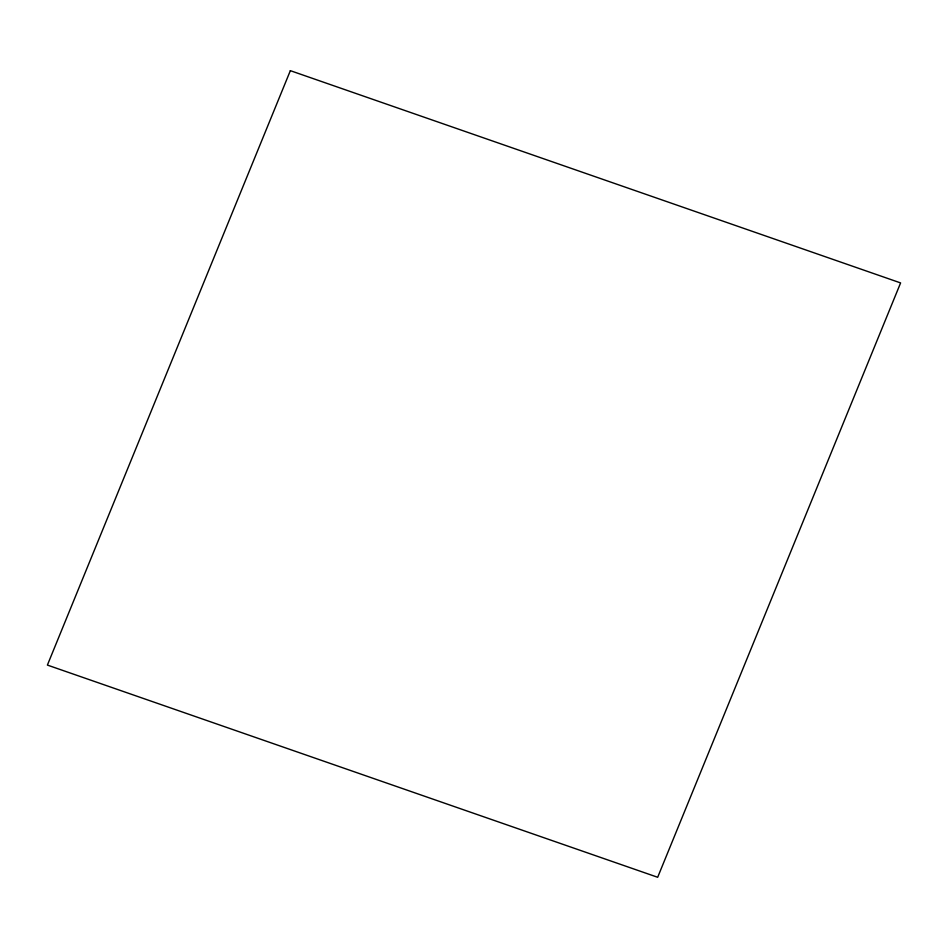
<?xml version="1.0" encoding="UTF-8"?>
<svg xmlns="http://www.w3.org/2000/svg" width="948" height="948" viewBox="0 0 948 948"><rect width="100%" height="100%" fill="white"/><g stroke="black" fill="none" stroke-linecap="round" stroke-linejoin="round"><path stroke-width="1.42" d="M290.349 70.662L47.4 665.081L657.675 877.279L900.6 282.919L290.349 70.662"/></g></svg>
